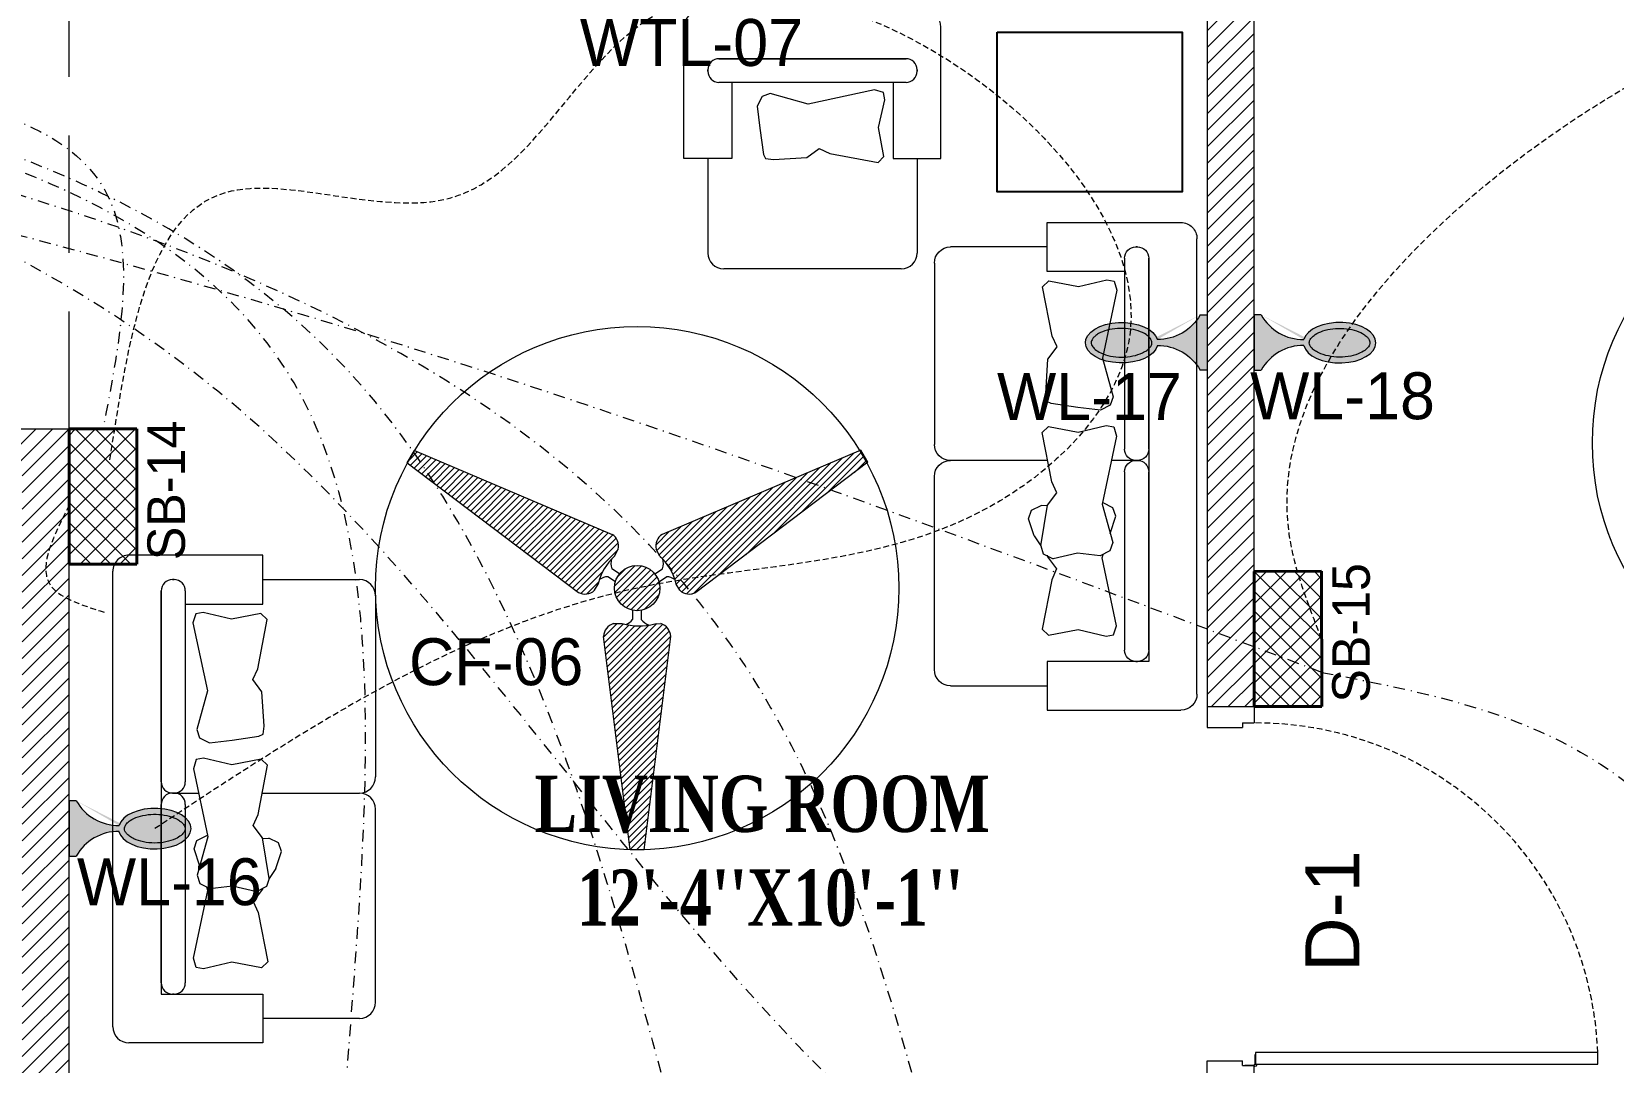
# Model space of a CAD drawing. Header units: inches. Extents: x 109699 to 44449955, y -10987 to 15824140.
# Drawn here: x 197768.4 to 197936.9, y -3879.3 to -3769.5 of the extents above; entities that cross this region are included whole.
import ezdxf

# ---------------------------------------------------------------- set-up
doc = ezdxf.new("R2010")
doc.units = ezdxf.units.IN
doc.header["$LTSCALE"] = 5
doc.header["$MEASUREMENT"] = 0
for name, pattern in [('DASHDOT', [1, 0.5, -0.25, 0, -0.25]), ('DASHED2', [0.375, 0.25, -0.125]), ('HIDDEN', [0.375, 0.25, -0.125])]:
    doc.linetypes.add(name, pattern=pattern)
doc.layers.get('0').update_dxf_attribs({"color": 123})
for name, color, linetype, lineweight in [('@NORMAL', 7, 'Continuous', 5), ('door', 8, 'Continuous', 9), ('E-CF-Ceiling-Fan', 30, 'Continuous', 13), ('E-Con-Point', 5, 'DASHED2', 13), ('E-SB-Switch-Board', 106, 'Continuous', 18), ('E-WL-Wall-Light', 232, 'Continuous', 15), ('E-WTL-Wall-Tube-Light', 6, 'Continuous', 15), ('fixture', 255, 'Continuous', 0), ('ha', 252, 'Continuous', 5), ('SB', 1, 'DASHDOT', 20), ('STAIR', 8, 'Continuous', 13), ('WALL-1', 8, 'Continuous', 9), ('wll 01', 7, 'Continuous', 9)]:
    doc.layers.add(name, color=color, linetype=linetype, lineweight=lineweight)
doc.layers.add('FURNITUR', color=7, linetype='Continuous', lineweight=5, true_color=0xe8e8e8)
doc.layers.add('illustr-FURNITURE', color=34, linetype='Continuous')
doc.layers.add('T', color=8, linetype='Continuous')
doc.styles.get("Standard").update_dxf_attribs({"font": 'times.ttf'})
doc.styles.add('style2', font='ARIALN.TTF', dxfattribs={"width": 0.75, "height": 3})
doc.styles.add('TEXT-3', font='arial.ttf')

# ---------------------------------------------------------------- blocks, each defined once
blk = doc.blocks.new('Door-40')
at = {"layer": 'door', "ltscale": 0.5}
for p, q in [((0, 40), (5, 40)), ((0, 40), (0, 37.75)), ((5, 40), (5, 38.24999999999636)), ((0, 37.75), (3.75, 37.75000000000364)), ((3.75, 38.24999999999636), (3.75, 37.75000000000364)), ((3.75, 38.24999999999636), (5, 38.24999999999636)), ((0, 0), (0, 2.25)), ((0, 2.25), (3.75, 2.249999999996362)), ((3.75, 1.750000000003638), (3.75, 2.249999999996362)), ((3.75, 1.750000000003638), (5, 1.750000000003638)), ((4.010000000002037, 1.760000000002037), (4.010000000002037, 1.75)), ((5.010000000002037, 1.760000000002037), (4.010000000002037, 1.760000000002037)), ((5, 1.750000000003638), (5.010400642058812, 1.750000000007276)), ((5, 0), (5, 1.750000000003638)), ((5.135000000002037, 2.913192669428099), (5.145000000004075, 2.913192669428099)), ((5.135000000002037, 1.885000000002037), (5.135000000002037, 2.913192669428099)), ((5.145000000004075, 1.895000000000437), (5.145000000004075, 1.884599357945262)), ((0, 0), (5, 0)), ((0, 0), (5, 0))]:
    blk.add_line(p, q, dxfattribs=at)
blk.add_lwpolyline([(41.625, 3.145000000000437), (5.145000000004075, 3.145000000000437), (5.145000000004075, 1.895000000000437), (41.625, 1.895000000000437)], close=True, dxfattribs=at)
blk.add_circle((5.135000000002037, 1.760000000002037), 0.1249999999999983, dxfattribs=at)
at = {"layer": 'door', "linetype": 'HIDDEN', "ltscale": 0.5}
blk.add_arc((5.156161382139544, 1.755015969829401), 36.49531813451388, 2.182731632980644, 90.24516611661387, dxfattribs=at)
blk = doc.blocks.new('A$C677D3EAC')
at = {"layer": 'FURNITUR'}
for p, q in [((12.00479866045498, 51.95316647657546), (26.27257498371182, 51.95316647657546)), ((12.00479866045498, 46.7545977087857), (12.00479866045498, 51.95316647657546)), ((1.714798660454107, 49.35388209268422), (12.00479866045498, 49.35388209268422)), ((27.98757498370105, 50.23816647657532), (27.98757498370833, 1.714991515273141)), ((-0.0002013395424000919, 47.63888209268407), (-0.0002013395424000919, 27.05888209268414)), ((22.84257498371153, 46.7545977087857), (12.00479866045498, 46.7545977087857)), ((20.27007498366584, 26.54438209267664), (20.27007498370949, 45.55409770878578)), ((21.47057498371578, 46.7545977087857), (21.64207498370524, 46.7545977087857)), ((22.84257498370425, 3.799775899162796), (22.84257498370425, 46.7545977087857)), ((22.84257498371153, 45.55409770878578), (22.8425749836606, 26.54438209267664)), ((11.49008981315274, 43.32827631189775), (12.16517933704745, 43.96611358265636)), ((12.16517933704745, 43.96611358265636), (15.31559601729532, 43.36579608827378)), ((15.31559601729532, 43.36579608827378), (18.31599273014581, 44.07867291178536)), ((18.31599273014581, 44.07867291178536), (19.10359739428532, 43.92859380628033)), ((19.10359739428532, 43.92859380628033), (19.40363667030761, 42.95307747577226)), ((12.5027240989948, 38.07549475087126), (11.49008981315274, 43.32827631189775)), ((19.40363667030761, 42.95307747577226), (17.86593348672614, 35.7117434773545)), ((13.02779365549941, 36.91237953848213), (12.5027240989948, 38.07549475087126)), ((11.61261941229895, 35.30786455647831), (12.66275786653569, 35.83314249810883)), ((12.00544753944268, 35.43314440848462), (12.05266419680993, 35.5991841482255)), ((12.05266419680993, 35.5991841482255), (13.02779365549941, 36.91237953848213)), ((15.24777488336258, 35.24313066369177), (12.66275786653569, 35.83314249810883)), ((17.65718828754325, 35.51486969230791), (15.24777488336258, 35.24313066369177)), ((18.70732674178726, 34.98959175067739), (17.65718828754325, 35.51486969230791)), ((17.86593348672614, 35.7117434773545), (17.97569034616026, 35.37952664570821)), ((10.63983892452234, 33.38899892960671), (11.33031025100354, 34.46060119444883)), ((11.33031025100354, 34.46060119444883), (11.61261941229895, 35.30786455647831)), ((11.33031025100354, 34.46060119444883), (12.05985271719692, 30.10290950415674)), ((17.87312200711312, 29.99035017502774), (19.00736667657475, 34.08911497292229)), ((19.00736667657475, 34.08911497292229), (18.70732674178726, 34.98959175067739)), ((10.63983892452234, 33.38899892960671), (10.03458546302863, 31.55699145095787)), ((18.72337355450145, 33.1164066199799), (19.32862701599515, 31.28439914133105)), ((10.03458546302863, 31.55699145095787), (10.3346253978234, 30.65651467320276)), ((10.3346253978234, 30.65651467320276), (11.38476385206013, 30.13123673157224)), ((19.02858708120039, 30.38392236357595), (17.97844862696365, 29.85864442194543)), ((19.32862701599515, 31.28439914133105), (19.02858708120039, 30.38392236357595)), ((12.04650223874341, 30.18265437400623), (11.38476385206013, 30.13123673157224)), ((12.05985271719692, 30.10290950415674), (13.0349821758864, 28.78971411390012)), ((13.0349821758864, 28.78971411390012), (12.50991261938179, 27.62659890151099)), ((19.4108251906946, 22.74901617660998), (17.87312200711312, 29.99035017502774)), ((17.97844862696365, 29.85864442194543), (17.89591218490386, 29.87674181101283)), ((12.50991261938179, 27.62659890151099), (11.49727833353245, 22.3738173404854)), ((12.06984914469649, 25.34388209268036), (1.714798660454107, 25.34388209268491)), ((21.47057498365757, 25.34388209267672), (18.85980329597078, 25.34388209267763)), ((21.47057498373033, 25.34388209267672), (21.64207498372707, 25.34388209267672)), ((21.64207498366159, 25.34388209267672), (21.47057498366485, 25.34388209267672)), ((-0.0002013395424000919, 4.314275899168024), (-0.0002013395424000919, 23.62888209268476)), ((20.27007498370949, 3.79977589916416), (20.27007498372404, 24.1433820926768)), ((22.84257498372608, 24.1433820926768), (22.84257498370425, 3.79977589916416)), ((11.49727833353245, 22.3738173404854), (12.17236785743444, 21.73598006972588)), ((12.17236785743444, 21.73598006972588), (15.32278453768231, 22.33629756410846)), ((15.32278453768231, 22.33629756410846), (18.3231812505328, 21.62342074059688)), ((19.11078591466503, 21.77349984610191), (19.4108251906946, 22.74901617660998)), ((18.3231812505328, 21.62342074059688), (19.11078591466503, 21.77349984610191)), ((11.98386482938076, 19.06232831278612), (11.87135034790845, 18.19937131140705)), ((12.43392473156564, 19.28744697104412), (11.98386482938076, 19.06232831278612)), ((15.28969182424771, 19.71016240346398), (12.43392473156564, 19.28744697104412)), ((17.69910522842838, 19.98190143208012), (15.28969182424771, 19.71016240346398)), ((18.74924368267239, 19.4566234904496), (17.69910522842838, 19.98190143208012)), ((17.91503894799826, 14.45738191479995), (19.04928361745988, 18.5561467126945)), ((19.04928361745988, 18.5561467126945), (18.74924368267239, 19.4566234904496)), ((11.87135034790845, 18.19937131140705), (12.10176965808205, 14.56994124392895)), ((12.10176965808205, 14.56994124392895), (13.07689911677153, 13.25674585367233)), ((19.45274213157973, 7.216047916382195), (17.91503894799826, 14.45738191479995)), ((12.55182956026692, 12.0936306412832), (11.53919527441758, 6.840849080256703)), ((13.07689911677153, 13.25674585367233), (12.55182956026692, 12.0936306412832)), ((11.53919527441758, 6.840849080256703), (12.21428479831957, 6.203011809498093)), ((12.21428479831957, 6.203011809498093), (15.36470147856744, 6.803329303880673)), ((15.36470147856744, 6.803329303880673), (18.36509819141793, 6.090452480368185)), ((19.15270285555744, 6.240531585874123), (19.45274213157973, 7.216047916382195)), ((20.27007498370949, 5.198560283064126), (12.00479866045498, 5.198560283062761)), ((12.00479866045498, 5.198560283062761), (12.00479866045498, -8.484727004542947e-06)), ((18.36509819141793, 6.090452480368185), (19.15270285555744, 6.240531585874123)), ((12.00479866045498, 2.599275899167878), (1.714798660446831, 2.599275899171516)), ((21.64207498370524, 2.59927589916424), (21.47057498370123, 2.59927589916424)), ((21.47057498370123, 2.59927589916424), (21.64207498369797, 2.59927589916424)), ((12.00479866045498, -8.484727004542947e-06), (26.27257498371182, -8.484727004542947e-06))]:
    blk.add_line(p, q, dxfattribs=at)
for centre, radius, start, end in [((26.27257498370454, 50.23816647657532), 1.715, 0, 90), ((1.714798660454107, 47.63888209268407), 1.715, 90, 180), ((21.47057498371578, 45.55409770878532), 1.200500000000829, 90, 179.9999999999739), ((21.64207498371252, 45.55409770878578), 1.20049999999992, 0, 90), ((1.714798660454107, 27.05888209268414), 1.715, 180, 270), ((1.714798660454107, 23.62888209268476), 1.715, 90, 180), ((21.47057498366485, 26.5443820926771), 1.200500000000375, 180.0000000000261, 270), ((21.47057498373033, 24.14338209267726), 1.20049999999901, 90, 180.0000000000261), ((21.64207498366159, 26.54438209267664), 1.20049999999901, 270, 0), ((21.64207498372707, 24.14338209267726), 1.200499999999465, 359.999999999974, 90), ((1.714798660446831, 4.314275899171662), 1.715, 180, 270), ((21.47057498370123, 3.799775899163706), 1.200499999999465, 179.9999999999739, 270), ((21.64207498370524, 3.79977589916416), 1.20049999999992, 270, 0), ((26.27257498371182, 1.714991515273141), 1.715, 270, 0)]:
    blk.add_arc(centre, radius, start, end, dxfattribs=at)
blk = doc.blocks.new('A$C35210EED')
at = {"layer": 'fixture'}
for p, q in [((4.314276831042662, 27.98778557556034), (23.62888302456122, 27.98778557556034)), ((2.599276831046154, 15.98278557556296), (2.599276831046154, 26.27278557557111)), ((25.34388302455773, 15.91773509132145), (25.34388302455773, 26.27278557556383)), ((-7.55285145714879e-06, 15.98278557556296), (-7.55285145714879e-06, 1.715009252306118)), ((5.19856121493649, 15.98278557556296), (-7.55285145714879e-06, 15.98278557556296)), ((5.19856121493649, 7.717509252308446), (5.19856121493649, 15.98278557556296)), ((6.840850012129522, 16.44838896160036), (6.20301274137455, 15.77329943769837)), ((6.20301274137455, 15.77329943769837), (6.80333023575804, 12.6228827574505)), ((12.09363157315966, 15.43575467575101), (6.840850012129522, 16.44838896160036)), ((14.56994217580359, 15.88581457793589), (13.25674678554788, 14.91068511924641)), ((18.19937224328169, 16.11623388810949), (14.56994217580359, 15.88581457793589)), ((19.06232924466167, 16.00371940663717), (18.19937224328169, 16.11623388810949)), ((19.28744790291967, 15.5536595044523), (19.06232924466167, 16.00371940663717)), ((19.71016333533771, 12.69789241177023), (19.28744790291967, 15.5536595044523)), ((22.74459864067467, 7.717509252308446), (22.74459864067467, 15.98278557556296)), ((22.74459864067467, 15.98278557556296), (27.94316740846261, 15.98278557556296)), ((27.94316740846261, 15.98278557556296), (27.94316740846261, 1.715009252306118)), ((13.25674678554788, 14.91068511924641), (12.09363157315966, 15.43575467575101)), ((6.80333023575804, 12.6228827574505), (6.090453412245552, 9.62248604460001)), ((19.98190236395749, 10.28847900758956), (19.71016333533771, 12.69789241177023)), ((6.090453412245552, 9.62248604460001), (6.240532517746033, 8.834881380460502)), ((6.240532517746033, 8.834881380460502), (7.216048848255014, 8.534842104438212)), ((7.216048848255014, 8.534842104438212), (14.45738284667459, 10.07254528801968)), ((14.45738284667459, 10.07254528801968), (18.55614764457277, 8.93830061855806)), ((18.55614764457277, 8.93830061855806), (19.45662442232424, 9.238340553345552)), ((19.45662442232424, 9.238340553345552), (19.98190236395749, 10.28847900758956)), ((3.799776831037889, 7.717509252308446), (24.14338302455144, 7.717509252293894)), ((2.599276831038878, 6.345509252312695), (2.599276831038878, 6.517009252316711)), ((2.599276831038878, 6.517009252316711), (2.599276831038878, 6.345509252319971)), ((25.34388302455045, 6.517009252287608), (25.34388302455045, 6.345509252290867)), ((25.34388302455045, 6.345509252356351), (25.34388302455045, 6.517009252353091)), ((25.34388302457228, 6.345509252312695), (25.34388302457228, 6.517009252316711)), ((25.34388302457228, 6.517009252316711), (25.34388302457228, 6.345509252319971)), ((3.799776831037889, 5.145009252313685), (24.14338302457327, 5.145009252291857)), ((24.14338302455144, 5.145009252291857), (3.799776831037889, 5.145009252313685)), ((26.22816740846611, 9.252305972040631e-06), (1.71499244714505, 9.252309610019438e-06))]:
    blk.add_line(p, q, dxfattribs=at)
for centre, radius, start, end in [((4.314276831049938, 26.27278557557111), 1.715, 90, 180), ((23.62888302456122, 26.27278557556383), 1.715, 0, 90), ((3.799776831037889, 6.517009252316711), 1.200499999999465, 90, 180), ((24.14338302455144, 6.517009252287608), 1.20049999999901, 0, 90), ((24.14338302457327, 6.517009252316711), 1.200499999999465, 0, 90), ((3.799776831037889, 6.345509252312695), 1.20049999999992, 180, 270), ((24.14338302455144, 6.345509252290867), 1.200499999999465, 270, 0), ((24.14338302457327, 6.345509252312695), 1.20049999999992, 270, 0), ((1.71499244714505, 1.715009252306118), 1.715, 180, 270), ((26.22816740846611, 1.715009252306118), 1.715, 270, 0)]:
    blk.add_arc(centre, radius, start, end, dxfattribs=at)
blk = doc.blocks.new('A$C4DCB0E22')
h = blk.add_hatch()
h.set_pattern_fill('ANSI37', color=256, scale=15, angle=90.05046403147966, style=0)
h.set_pattern_definition([(135.0504640314797, (0, 0), (-1.324656962164393, -1.326992438783809), []), (225.0504640314796, (0, 0), (1.326992438783809, -1.324656962164393), [])])
h.paths.add_polyline_path([(0.0158499618895469, -4.176303718850249e-06), (-3.779117417224143e-06, 17.9999888419976), (8.999992730033242, 18.00791571250107), (9.015846471040199, 0.007922694199763214)])
at = {"lineweight": 40}
for p, q in [((-3.779117417224143e-06, 17.9999888419976), (8.999992730033242, 18.00791571250107)), ((0.0158499618895469, -4.176303718850249e-06), (-3.779117417224143e-06, 17.9999888419976)), ((9.015846471040199, 0.007922694199763214), (8.999992730033242, 18.00791571250107)), ((0.0158499618895469, -4.176303718850249e-06), (9.015846471040199, 0.007922694199763214))]:
    blk.add_line(p, q, dxfattribs=at)
blk = doc.blocks.new('1')
at = {"layer": 'E-CF-Ceiling-Fan', "linetype": 'ByBlock', "ltscale": 0.5}
h = blk.add_hatch(dxfattribs=at)
h.set_pattern_fill('ANSI31', color=256, scale=10)
h.set_pattern_definition([(45, (0, 0), (-0.8838834764831843, 0.8838834764831844), [])])
edge = h.paths.add_edge_path()
edge.add_line((209066.544903523, -13067.11685315647), (209064.6438415694, -13070.41407147769))
edge.add_line((209064.6438415694, -13070.41407147769), (209110.249472843, -13104.88204089217))
edge.add_ellipse((209112.0161950886, -13101.65334947437), major_axis=(2.602475337466696, 2.602475337466696), ratio=0.9999999999999906, start_angle=196.3127629962977, end_angle=268.2872464290007)
edge.add_line((209114.5397230216, -13104.33244681023), (209115.4849750511, -13102.69748638713))
edge.add_ellipse((209130.2442591997, -13106.24386666673), major_axis=(10.7334356491749, 10.7334356491749), ratio=0.9999999999981393, start_angle=88.44228272541869, end_angle=121.48902709430789, ccw=False)
edge.add_line((209119.806567247, -13095.22262044099), (209120.8528262952, -13093.41295266685))
edge.add_ellipse((209117.2719126632, -13092.56276837834), major_axis=(2.602475337466932, 2.602475337466932), ratio=0.9999999999995292, start_angle=301.6440633906456, end_angle=373.6185468234727)
edge.add_line((209119.1884486464, -13089.4206917419), (209066.544903523, -13067.11685315647))
edge = h.paths.add_edge_path()
edge.add_ellipse((209131.089283705, -13116.74145270932), major_axis=(2.633110768784475, 2.633110768784475), ratio=0.9999999999997597, start_angle=316.8297377331859, end_angle=387.8389618723904)
edge.add_line((209132.1880164829, -13113.18345735742), (209130.5488454061, -13113.22495130345))
edge.add_ellipse((209126.3035237661, -13098.2962790596), major_axis=(-10.97469841933177, 10.97469841933177), ratio=0.9999999999999191, start_angle=145.1951729281282, end_angle=150.8743574177565, ccw=False)
edge.add_ellipse((209126.3035237661, -13098.2962790596), major_axis=(-10.97469841933177, 10.97469841933177), ratio=0.9999999999999191, start_angle=122.4336804261327, end_angle=145.1951729281282, ccw=False)
edge.add_ellipse((209126.3035237661, -13098.2962790596), major_axis=(-10.97469841933177, 10.97469841933177), ratio=0.9999999999999191, start_angle=118.5749297277244, end_angle=122.4336804261327, ccw=False)
edge.add_line((209121.9149097344, -13113.18345735741), (209119.5749032555, -13113.18345735741))
edge.add_ellipse((209120.6314155011, -13116.70924926331), major_axis=(2.602635845509655, 2.602635845509654), ratio=0.9999999999987026, start_angle=61.6809744807266, end_angle=133.6503259141647)
edge.add_line((209116.9517537436, -13116.62255417043), (209123.9933819142, -13173.42733947012))
edge.add_line((209123.9933819142, -13173.42733947012), (209127.784032512, -13173.43690240765))
edge.add_line((209127.784032512, -13173.43690240765), (209134.8111659948, -13116.62255417052))
h.paths.add_polyline_path([(209119.8508739552, -13103.74154532349, 1), (209131.9120457831, -13103.74154532349, 1)])
edge = h.paths.add_edge_path()
edge.add_line((209187.3717421067, -13070.20410122277), (209185.4890127634, -13066.97304093389))
edge.add_line((209185.4890127634, -13066.97304093389), (209132.574471092, -13089.4206917419))
edge.add_ellipse((209134.4910070752, -13092.56276837834), major_axis=(-2.602475337469112, 2.602475337469112), ratio=0.9999999999994945, start_angle=-13.61854682341294, end_angle=58.35593660933898)
edge.add_line((209130.9100934432, -13093.41295266685), (209131.9563524914, -13095.22262044099))
edge.add_ellipse((209121.5186605386, -13106.24386666673), major_axis=(10.73343564915542, 10.73343564915542), ratio=0.999999999999095, start_angle=328.5109729056215, end_angle=361.55771727458557, ccw=False)
edge.add_line((209136.2779446873, -13102.69748638713), (209137.2231967167, -13104.33244681019))
edge.add_ellipse((209139.7467246498, -13101.65334947437), major_axis=(-2.602475337469201, 2.602475337469201), ratio=0.9999999999990601, start_angle=91.71275357099776, end_angle=163.2982999863874)
edge.add_line((209141.4914892536, -13104.89395933078), (209187.3717421067, -13070.20410122277))
at = {"layer": 'E-CF-Ceiling-Fan', "ltscale": 10}
for p, q in [((209185.4947354289, -13066.97061323832), (209132.574471092, -13089.42069174189)), ((209187.3717421067, -13070.20410122277), (209185.4890127634, -13066.97304093388)), ((209064.6438415694, -13070.41407147769), (209066.544903523, -13067.11685315647)), ((209064.6438415694, -13070.41407147769), (209110.249472843, -13104.88204089212)), ((209066.544903523, -13067.11685315647), (209119.1884486464, -13089.42069174189)), ((209187.3717421067, -13070.20410122277), (209141.4914892536, -13104.8939593308)), ((209119.8065672471, -13095.2226204409), (209120.8528262952, -13093.41295266684)), ((209131.9563524913, -13095.2226204409), (209130.9100934432, -13093.41295266684)), ((209121.1873655701, -13099.95559165538), (209119.1343670181, -13098.56426171081)), ((209130.5755541683, -13099.95559165538), (209132.6285527202, -13098.56426171081)), ((209114.5397230216, -13104.33244681025), (209115.484975051, -13102.69748638717)), ((209120.0894197592, -13102.06218894969), (209118.0923406337, -13100.70875594979)), ((209131.6734999792, -13102.06218894969), (209133.6705791047, -13100.70875594979)), ((209137.2231967167, -13104.33244681025), (209136.2779446873, -13102.69748638717)), ((209119.5749032554, -13113.18345735741), (209121.9149097344, -13113.18345735741)), ((209124.6292368371, -13109.64068966342), (209124.6292368371, -13112.08558296959)), ((209126.9897148455, -13109.6694233058), (209126.9897148455, -13112.08558296959)), ((209130.5488454059, -13113.22495130345), (209132.1880164829, -13113.18345735741)), ((209123.9933819142, -13173.42733947012), (209116.9517537436, -13116.62255417042)), ((209127.784032512, -13173.43690240765), (209134.8111659948, -13116.62255417039)), ((209127.784032512, -13173.43690240765), (209123.9933819142, -13173.42733947012))]:
    blk.add_line(p, q, dxfattribs=at)
for radius in [69.69809221428028, 6.030585913961706]:
    blk.add_circle((209125.8814598692, -13103.74154532349), radius, dxfattribs=at)
for centre, major_axis, ratio, start_param, end_param in [((209117.2719126632, -13092.56276837834), (2.602475337466931, 2.602475337466931), 0.9999999999995293, 5.264682075261256, 6.520873788586199), ((209134.4910070752, -13092.56276837834), (-2.602475337469112, 2.602475337469112), 0.9999999999994945, -0.2376884814055706, 1.018503231918061), ((209130.2442591997, -13106.24386666673), (10.7334356491749, 10.7334356491749), 0.9999999999981393, 1.543609031538261, 2.120383527840273), ((209122.7572162564, -13097.18760929776), (-2.740456939066795, 2.740456939066795), 0.9999999999999716, 0.4622372466417044, 1.148537865656782), ((209121.5186605386, -13106.24386666673), (10.73343564915542, 10.73343564915542), 0.999999999999095, 5.733598106132978, 6.310372602436297), ((209129.0057034835, -13097.18760929378), (-2.740456939069299, 2.740456939069299), 0.9999999999990347, 3.56385111362636, 4.25015173105463), ((209112.0161950886, -13101.65334947437), (2.602475337466696, 2.602475337466696), 0.9999999999999905, 3.426304077972683, 4.682495791295461), ((209118.1560665238, -13104.58382336606), (2.740456939070688, 2.740456939070688), 0.9999999999982624, 0.801841786050358, 1.428905426830904), ((209133.6068532084, -13104.58382336598), (-2.740456939075534, 2.740456939075535), 0.999999999998016, -1.428905429243861, -0.8018417876198008), ((209139.7467246498, -13101.65334947437), (-2.602475337469201, 2.602475337469201), 0.9999999999990602, 1.600689515884098, 2.85688122920773), ((209120.6314155011, -13116.70924926331), (2.602635845509655, 2.602635845509654), 0.9999999999987026, 1.076536090527279, 2.332638233565674), ((209126.3035237661, -13098.2962790596), (-10.97469841933177, 10.97469841933177), 0.999999999999919, 2.069522934069694, 2.63325429377058), ((209121.4571744064, -13109.85887499457), (-2.740456939059593, 2.740456939059593), 0.9999999999952948, 2.745104486731238, 3.314940694839574), ((209130.1617772753, -13109.85887499338), (2.740456939059473, 2.740456939059473), 0.9999999999984862, 2.968244612714574, 3.636223092052213), ((209131.089283705, -13116.74145270932), (2.633110768784475, 2.633110768784475), 0.9999999999997595, 5.52972209167421, 6.769066852189965)]:
    blk.add_ellipse(centre, major_axis=major_axis, ratio=ratio, start_param=start_param, end_param=end_param, dxfattribs=at)
blk = doc.blocks.new('E-W-LIGHT')
at = {"linetype": 'ByBlock', "ltscale": 0.5}
h = blk.add_hatch(color=256, dxfattribs=at)
h.dxf.hatch_style = 1
h.set_gradient(color1=(255, 255, 255), color2=(255, 255, 0), name='CYLINDER')
edge = h.paths.add_edge_path()
edge.add_spline(control_points=[(-96.71110423948552, 1.235367220396483), (-96.8976251288622, 1.235367220396483), (-97.08530367817384, 1.204590695443009), (-97.49532330615068, 1.060408411101338), (-97.71769888777162, 0.9452617532663472), (-98.18859363857634, 0.6007580769133996), (-98.4360601757027, 0.3712016227401077), (-98.9274233233457, -0.2076466389563343), (-99.17095937526851, -0.5565722783421756), (-99.79256403547286, -1.649000525487912), (-100.1403411294208, -2.496475964584042), (-100.6655547252501, -4.389078901701514), (-100.8435119435345, -5.433326140728264), (-100.996858843053, -7.577941591604359), (-100.9723680002039, -8.677864733885961), (-100.7253955626443, -10.7881619923927), (-100.5027117058065, -11.79805679996582), (-99.90205506231798, -13.59089832466863), (-99.52349327352754, -14.37265162368595), (-98.79708591162027, -15.46144462183512), (-98.46289770719719, -15.83531695936959), (-97.82402795464219, -16.37320808014224), (-97.52292902289115, -16.53708124557815), (-97.0332651008719, -16.69867335386745), (-96.83300356165012, -16.72444707740215), (-96.42760539585558, -16.70413243760904), (-96.21918910161975, -16.65733367471884), (-95.75858057275782, -16.45705756399432), (-95.50712660475898, -16.30138572900886), (-94.98330090317799, -15.85001415615693), (-94.71221849052682, -15.55449414506236), (-94.18744122004225, -14.82684639582039), (-93.93399672563008, -14.39521060388152), (-93.32240182252819, -13.09860869282319), (-93.0057716383552, -12.13470487732181), (-92.57508722519842, -10.03980369670334), (-92.46055768618565, -8.90959698224412), (-92.45565766659526, -6.646794607945969), (-92.56528275998282, -5.514732191470296), (-92.98715107886524, -3.412587944823316), (-93.29985699109132, -2.443281268231641), (-93.99092435031811, -0.9549615958549695), (-94.34810290115182, -0.3877643056552464), (-95.07582621573985, 0.4836147841888085), (-95.44374809115733, 0.7854262440646148), (-96.01798165069457, 1.105607693885873), (-96.24029005175481, 1.180327462172805), (-96.53763867025813, 1.228459302029147), (-96.62438560181026, 1.235367220396483), (-96.71110423948552, 1.235367220396483)], knot_values=[0, 0, 0, 0, 0.194197829587449, 0.194197829587449, 0.388395659174898, 0.388395659174898, 0.582593488762347, 0.582593488762347, 0.776791318349796, 0.776791318349796, 1.110216687407361, 1.110216687407361, 1.443642056464925, 1.443642056464925, 1.77706742552249, 1.77706742552249, 2.110492794580054, 2.110492794580054, 2.443918163637619, 2.443918163637619, 2.701496175378678, 2.701496175378678, 2.959074187119738, 2.959074187119738, 3.169612053741, 3.169612053741, 3.380149920362263, 3.380149920362263, 3.590687786983526, 3.590687786983526, 3.801225653604789, 3.801225653604789, 4.011763520226051, 4.011763520226051, 4.360140390670959, 4.360140390670959, 4.708517261115867, 4.708517261115867, 5.056894131560775, 5.056894131560775, 5.405271002005684, 5.405271002005684, 5.69307956715584, 5.69307956715584, 5.980888132305996, 5.980888132305996, 6.192897451070847, 6.192897451070847, 6.283185307179586, 6.283185307179586, 6.283185307179586, 6.283185307179586], degree=3, periodic=0)
at = {"layer": 'E-WL-Wall-Light', "linetype": 'ByBlock', "ltscale": 0.5}
h = blk.add_hatch(color=256, dxfattribs=at)
h.dxf.hatch_style = 1
edge = h.paths.add_edge_path()
edge.add_ellipse((-96.71110423948552, -7.740473765769313), major_axis=(0, 10.71660606041263), ratio=0.559300439547623, start_angle=187.7376784571124, end_angle=531.0374031504149)
edge.add_arc((-112.001170541625, -18.46997501720373), 14.35701343791298, -60.53601194170483, 0.5736542653427819, ccw=False)
edge.add_line((-104.9392941575301, -30.97012448799713), (-104.939294157532, -33.06572841662167))
edge.add_line((-104.939294157532, -33.06572841662167), (-88.60969415754215, -33.06572841666017))
edge.add_line((-88.60969415754215, -33.06572841666017), (-88.60969415754002, -30.97012448799946))
edge.add_arc((-81.54781777344922, -18.46997501720374), 14.35701343791298, 179.559619270027, 240.5360119417236, ccw=False)
edge = h.paths.add_edge_path(flags=16)
edge.add_spline(control_points=[(-96.71110423948552, 1.235367220396483), (-96.8976251288622, 1.235367220396483), (-97.08530367817384, 1.204590695443009), (-97.49532330615068, 1.060408411101338), (-97.71769888777162, 0.9452617532663472), (-98.18859363857634, 0.6007580769133996), (-98.4360601757027, 0.3712016227401077), (-98.9274233233457, -0.2076466389563343), (-99.17095937526851, -0.5565722783421756), (-99.79256403547286, -1.649000525487912), (-100.1403411294208, -2.496475964584042), (-100.6655547252501, -4.389078901701514), (-100.8435119435345, -5.433326140728264), (-100.996858843053, -7.577941591604359), (-100.9723680002039, -8.677864733885961), (-100.7253955626443, -10.7881619923927), (-100.5027117058065, -11.79805679996582), (-99.90205506231798, -13.59089832466863), (-99.52349327352754, -14.37265162368595), (-98.79708591162027, -15.46144462183512), (-98.46289770719719, -15.83531695936959), (-97.82402795464219, -16.37320808014224), (-97.52292902289115, -16.53708124557815), (-97.0332651008719, -16.69867335386745), (-96.83300356165012, -16.72444707740215), (-96.42760539585558, -16.70413243760904), (-96.21918910161975, -16.65733367471884), (-95.75858057275782, -16.45705756399432), (-95.50712660475898, -16.30138572900886), (-94.98330090317799, -15.85001415615693), (-94.71221849052682, -15.55449414506236), (-94.18744122004225, -14.82684639582039), (-93.93399672563008, -14.39521060388152), (-93.32240182252819, -13.09860869282319), (-93.0057716383552, -12.13470487732181), (-92.57508722519842, -10.03980369670334), (-92.46055768618565, -8.90959698224412), (-92.45565766659526, -6.646794607945969), (-92.56528275998282, -5.514732191470296), (-92.98715107886524, -3.412587944823316), (-93.29985699109132, -2.443281268231641), (-93.99092435031811, -0.9549615958549695), (-94.34810290115182, -0.3877643056552464), (-95.07582621573985, 0.4836147841888085), (-95.44374809115733, 0.7854262440646148), (-96.01798165069457, 1.105607693885873), (-96.24029005175481, 1.180327462172805), (-96.53763867025813, 1.228459302029147), (-96.62438560181026, 1.235367220396483), (-96.71110423948552, 1.235367220396483)], knot_values=[0, 0, 0, 0, 0.194197829587449, 0.194197829587449, 0.388395659174898, 0.388395659174898, 0.582593488762347, 0.582593488762347, 0.776791318349796, 0.776791318349796, 1.110216687407361, 1.110216687407361, 1.443642056464925, 1.443642056464925, 1.77706742552249, 1.77706742552249, 2.110492794580054, 2.110492794580054, 2.443918163637619, 2.443918163637619, 2.701496175378678, 2.701496175378678, 2.959074187119738, 2.959074187119738, 3.169612053741, 3.169612053741, 3.380149920362263, 3.380149920362263, 3.590687786983526, 3.590687786983526, 3.801225653604789, 3.801225653604789, 4.011763520226051, 4.011763520226051, 4.360140390670959, 4.360140390670959, 4.708517261115867, 4.708517261115867, 5.056894131560775, 5.056894131560775, 5.405271002005684, 5.405271002005684, 5.69307956715584, 5.69307956715584, 5.980888132305996, 5.980888132305996, 6.192897451070847, 6.192897451070847, 6.283185307179586, 6.283185307179586, 6.283185307179586, 6.283185307179586], degree=3, periodic=0)
for p, q in [((-104.9392941575301, -30.97012448799713), (-104.939294157532, -33.06572841662167)), ((-88.60969415754215, -33.06572841666017), (-88.60969415754002, -30.97012448803655)), ((-104.939294157532, -33.06572841662167), (-88.60969415754215, -33.06572841666017))]:
    blk.add_line(p, q)
at = {"linetype": 'ByBlock', "ltscale": 0.5}
for centre, start, end in [((-112.001170541625, -18.46997501720374), 299.4639880582952, 0.5736542653427851), ((-81.54781777344922, -18.46997501720374), 179.4263457346572, 240.5360119417045)]:
    blk.add_arc(centre, 14.35701343791298, start, end, dxfattribs=at)
blk.add_ellipse((-96.71110423948552, -7.740473765769313), major_axis=(0, 10.71660606041263), ratio=0.559300439547623, start_param=3.276640619127039, end_param=9.268351136215248, dxfattribs=at)
blk.add_open_spline([(-96.71110423948552, 1.235367220396483), (-96.8976251288622, 1.235367220396483), (-97.08530367817384, 1.204590695443009), (-97.49532330615068, 1.060408411101338), (-97.71769888777162, 0.9452617532663472), (-98.18859363857634, 0.6007580769133996), (-98.4360601757027, 0.3712016227401077), (-98.9274233233457, -0.2076466389563343), (-99.17095937526851, -0.5565722783421756), (-99.79256403547286, -1.649000525487912), (-100.1403411294208, -2.496475964584042), (-100.6655547252501, -4.389078901701514), (-100.8435119435345, -5.433326140728264), (-100.996858843053, -7.577941591604359), (-100.9723680002039, -8.677864733885961), (-100.7253955626443, -10.7881619923927), (-100.5027117058065, -11.79805679996582), (-99.90205506231798, -13.59089832466863), (-99.52349327352754, -14.37265162368595), (-98.79708591162027, -15.46144462183512), (-98.46289770719719, -15.83531695936959), (-97.82402795464219, -16.37320808014224), (-97.52292902289115, -16.53708124557815), (-97.0332651008719, -16.69867335386745), (-96.83300356165012, -16.72444707740215), (-96.42760539585558, -16.70413243760904), (-96.21918910161975, -16.65733367471884), (-95.75858057275782, -16.45705756399432), (-95.50712660475898, -16.30138572900886), (-94.98330090317799, -15.85001415615693), (-94.71221849052682, -15.55449414506236), (-94.18744122004225, -14.82684639582039), (-93.93399672563008, -14.39521060388152), (-93.32240182252819, -13.09860869282319), (-93.0057716383552, -12.13470487732181), (-92.57508722519842, -10.03980369670334), (-92.46055768618565, -8.90959698224412), (-92.45565766659526, -6.646794607945969), (-92.56528275998282, -5.514732191470296), (-92.98715107886524, -3.412587944823316), (-93.29985699109132, -2.443281268231641), (-93.99092435031811, -0.9549615958549695), (-94.34810290115182, -0.3877643056552464), (-95.07582621573985, 0.4836147841888085), (-95.44374809115733, 0.7854262440646148), (-96.01798165069457, 1.105607693885873), (-96.24029005175481, 1.180327462172805), (-96.53763867025813, 1.228459302029147), (-96.62438560181026, 1.235367220396483), (-96.71110423948552, 1.235367220396483)], degree=3, knots=[0, 0, 0, 0, 0.194197829587449, 0.194197829587449, 0.388395659174898, 0.388395659174898, 0.582593488762347, 0.582593488762347, 0.776791318349796, 0.776791318349796, 1.110216687407361, 1.110216687407361, 1.443642056464925, 1.443642056464925, 1.77706742552249, 1.77706742552249, 2.110492794580054, 2.110492794580054, 2.443918163637619, 2.443918163637619, 2.701496175378678, 2.701496175378678, 2.959074187119738, 2.959074187119738, 3.169612053741, 3.169612053741, 3.380149920362263, 3.380149920362263, 3.590687786983526, 3.590687786983526, 3.801225653604789, 3.801225653604789, 4.011763520226051, 4.011763520226051, 4.360140390670959, 4.360140390670959, 4.708517261115867, 4.708517261115867, 5.056894131560775, 5.056894131560775, 5.405271002005684, 5.405271002005684, 5.69307956715584, 5.69307956715584, 5.980888132305996, 5.980888132305996, 6.192897451070847, 6.192897451070847, 6.283185307179586, 6.283185307179586, 6.283185307179586, 6.283185307179586], dxfattribs=at)

msp = doc.modelspace()

# ---------------------------------------------------------------- hatches: boundary and pattern name
at = {"layer": 'ha'}
h = msp.add_hatch(dxfattribs=at)
h.set_pattern_fill('ANSI31', scale=10, angle=-7.63333123551244e-14, style=0)
h.set_pattern_definition([(44.99999999999989, (144081.319087721, 2531118.532228567), (-0.8838834764831833, 0.8838834764831855), [])])
h.paths.add_polyline_path([(198070.1268214599, -3758.839933129753), (198017.9539269053, -3758.839933129753), (198017.9539269053, -3744.923710079658), (198012.9539269053, -3744.923710079658), (198012.9539269053, -3758.839933129753), (197880.9547300677, -3758.839933129753), (197880.9547300677, -3675.007487029097), (197875.9547300677, -3675.007487029097), (197875.9547300677, -3758.839933129753), (197644.7829029232, -3758.839933130219), (197644.7829029232, -3755.847732289023), (197639.7826393247, -3755.847732289023), (197639.7822857437, -3771.840327756274), (197644.7822550147, -3771.840327756274), (197644.7822550147, -3763.83970088398), (197893.6159703916, -3763.83970088398), (197893.6159703916, -3841.423186646569), (197898.6153224825, -3841.423228396829), (197898.6159703916, -3763.839933130219), (198030.12682146, -3763.839933129753), (198030.12682146, -3773.522297506481), (198030.12682146, -3775.131821604706), (198035.12682146, -3775.131821604706), (198035.1269705493, -3768.839702074443), (198070.1268214599, -3768.840164185063)])
h = msp.add_hatch(dxfattribs=at)
h.set_pattern_fill('ANSI31', scale=10, angle=-7.63333123551244e-14, style=0)
h.set_pattern_definition([(44.99999999999984, (180288.0057856818, 2542407.827886132), (-0.8838834764831834, 0.8838834764831853), [])])
h.paths.add_polyline_path([(197602.8991645195, -3816.42304529136), (197597.8991645195, -3816.42304529136), (197597.8991645195, -3819.423710076864), (197602.8991645195, -3819.423710076398)])
h.paths.add_polyline_path([(197767.355062056, -3811.840779205113), (197597.8991645195, -3811.840779204647), (197597.8991645195, -3816.42304529136), (197767.355062056, -3816.423045291825)])
h.paths.add_polyline_path([(197772.3550503701, -3811.840779205113), (197767.355062056, -3811.840779205579), (197767.355062056, -3816.423045291825), (197767.355062056, -3882.423710080124), (197772.3552303748, -3882.423710080124)])

# ---------------------------------------------------------------- linework, layer by layer
at = {"layer": '@NORMAL'}
for p, q in [((197893.6159703916, -3841.423710079192, 0.2617963558180989), (197898.6159703916, -3841.423710079192, 0.2617963558180989)), ((197893.6159703916, -3841.423710079192, 0.4617963558181479), (197898.6159703916, -3841.423710079192, 0.4617963558181479))]:
    msp.add_line(p, q, dxfattribs=at)
at = {"layer": 'E-Con-Point', "ltscale": 0.5}
for points in [[(197776.6993790785, -3815.121856242558, 0.2853377421193635), (197789.0409133667, -3786.635406486501), (197813.0078873251, -3787.215063847852), (197835.4934604643, -3767.331934622675, 1.357551479428487), (197885.3669820534, -3801.863553410633, 1.257551479397208), (197871.547203532, -3819.508943269557), (197832.8772322575, -3828.802768362715, 0.8803466279899226), (197781.4748824435, -3854.431973854543, 0.5385016732790642)], [(197905.8239719124, -3834.214762171771, 0.5581817325667089), (197902.3665149592, -3823.053497835641, 0.9946472506889508), (197907.7353699503, -3802.654383687543, 1.257551479397208), (197971.8156734724, -3769.03714761783, 1.443341795824587), (197962.5421639472, -3813.334413411798, 0.9661369443860224), (197965.7596549004, -3873.303986566186, 0.3764601345587908)], [(197772.3623996566, -3819.97955382654, 0.2853377421193635), (197770.2058601368, -3828.255667458619), (197776.1394635409, -3831.389074133021, 0.4364655181222418)]]:
    msp.add_spline(points, degree=3, dxfattribs=at)
at = {"layer": 'illustr-FURNITURE', "elevation": -0.02144757909902495}
msp.add_lwpolyline([(197871.2233346941, -3769.572737971581), (197890.9684082752, -3769.572737971581), (197890.9684082752, -3786.569756320938), (197871.2233346941, -3786.569756320938)], close=True, dxfattribs=at)
at = {"layer": 'SB', "ltscale": 0.5}
for points in [[(197989.6610044281, -3983.209568172122, 0.1632158499592506), (197976.1758059472, -3927.034237340882), (197977.5715159678, -3903.701200256921, 0.1632158499592506), (197930.5596672372, -3907.84110864258), (197789.8831267526, -3809.238325008799, -0.04026317985090747), (197657.3859443963, -3766.596907718881, 1.357551479428487)], [(197881.2644607783, -4186.028690765797), (197891.8199864449, -4080.199614006546), (197881.8357134167, -4035.807421842273), (197841.7655084135, -3904.515938993271), (197801.9862207855, -3805.549522001664), (197663.9766229787, -3767.080870901016, 1.357551479428487)], [(197980.0878817234, -4185.083061786114), (197978.4243535664, -4143.988326652499), (197966.3155351148, -4108.438481427784), (197980.8807668286, -4040.216146375065, 0.291434139944613), (197915.2544462807, -3991.310191272347), (197845.8532069354, -3839.400657011567, -0.06870740550734084), (197663.9766229787, -3767.080870901016, 1.357551479428487)], [(197656.0726986742, -3767.146257082517, 1.357551479428487), (197697.689132652, -3778.041054269677), (197745.7386850306, -3775.336370540659), (197775.9335323124, -3786.019584580252, 0.2853377421193635), (197775.9562709463, -3811.836535367574, 0.2853377421193635)], [(197905.8271170369, -3837.785668118087, 0.5581817325667089), (197801.4653390001, -3800.952412839739), (197663.9766229787, -3767.437604111836, 1.282405094839117)], [(197881.1340260809, -4020.812039774747, 0.1632158499592506), (197805.3479061482, -3948.529165001721), (197797.1541386672, -3808.44742920795), (197664.6411289501, -3770.300202675098, 1.357551479428487)], [(197905.8271170368, -3837.785668118076, 0.5581817325654399), (197941.5773590852, -3852.262322447288), (197965.7596549004, -3873.303986566186, 0.3764601345587908), (197992.2439266289, -3859.86593294538, 0.3759845296480276), (198023.0266102409, -3875.227972268577, 1.110405491695495)]]:
    msp.add_spline(points, degree=3, dxfattribs=at)
at = {"layer": 'STAIR', "linetype": 'DASHED2', "ltscale": 10}
msp.add_line((197772.3552303748, -3811.839707033503, 0.2853377421193635), (197772.3552303748, -3763.839933129753, 1.35755147942848), dxfattribs=at)
at = {"layer": 'WALL-1'}
for p, q in [((197597.8983613572, -3811.840779205113, 1.021719878405676), (197772.3550503673, -3811.839707034434, 0.7754495905603598)), ((197772.3552303748, -3882.423710079192, 0.4923152777430531), (197772.3550503673, -3811.839707034434, 0.6086840759812091))]:
    msp.add_line(p, q, dxfattribs=at)
at = {"layer": 'WALL-1', "elevation": 1.257551479397208}
msp.add_lwpolyline([(197893.6159703916, -3763.839933130219), (197893.6159703916, -3841.423186646569), (197898.6153224828, -3841.423186646569), (197898.6159703916, -3763.839933130219)], dxfattribs=at)

# ---------------------------------------------------------------- block references
at = {"layer": 'door'}
msp.add_blockref('Door-40', (197893.6153224828, -3881.423186646569, 0.558181732566716), dxfattribs=at)
at = {"layer": 'E-SB-Switch-Board', "xscale": 0.8002315484918654, "yscale": 0.8002315484918654, "zscale": 0.8002315484918654}
for p in [(197772.3552333989, -3826.243865977371, 0.2853377421193635), (197898.6155504617, -3841.423183304558, 0.5581817325667089)]:
    msp.add_blockref('A$C4DCB0E22', p, dxfattribs=at)
at = {"layer": 'E-WL-Wall-Light', "yscale": 0.3601041968213394, "zscale": 0.3601041968213394}
for p, xscale, rotation in [((197881.7088628178, -3837.480461379785, 1.257551479397208), -0.3601041968213394, 90), ((197910.522754011, -3837.480461379785, 1.257551479397208), 0.3601041968213394, 270), ((197784.2622665042, -3889.258051546784, 0.5385016732790642), 0.3601041968213394, 270)]:
    msp.add_blockref('E-W-LIGHT', p, dxfattribs=dict(at, xscale=xscale, rotation=rotation))
at = {"layer": 'FURNITUR', "xscale": 0.4, "yscale": 0.4, "zscale": 0.4}
for p in [(114312.1895799995, 1428.162204717597, 0.9661369443860224), (114182.5246483098, 1412.69384976668, 0.8803466279899226)]:
    msp.add_blockref('1', p, dxfattribs=at)
at = {"layer": 'illustr-FURNITURE', "color": 2, "xscale": 0.9799999999851425, "yscale": 0.9799999999851425, "zscale": 0.9799999999851425, "rotation": 179.9998409468834}
msp.add_blockref('A$C35210EED', (197865.251863817, -3767.349013146739, -0.02144757909902495), dxfattribs=at)
at = {"layer": 'illustr-FURNITURE', "color": 2, "xscale": -1, "rotation": 180.0003181040543}
msp.add_blockref('A$C677D3EAC', (197864.5462444593, -3789.854532265364, -0.02144757909902495), dxfattribs=at)
at = {"layer": 'illustr-FURNITURE', "color": 2, "rotation": 179.9998409479727}
msp.add_blockref('A$C677D3EAC', (197804.9982215066, -3825.299446319956, 0.5014461804860844), dxfattribs=at)

# ---------------------------------------------------------------- texts
at = {"layer": 'E-CF-Ceiling-Fan', "color": 1, "insert": (197808.5613904991, -3834.149127439847, 0.8803466279899226), "char_height": 5, "width": 24.08470202641911, "attachment_point": 1}
msp.add_mtext('{\\fCentury Gothic|b0|i0|c0|p34;\\C256;CF-06}', dxfattribs=at)
at = {"layer": 'E-SB-Switch-Board', "char_height": 4, "width": 24.08470202641911, "attachment_point": 1, "rotation": 89.99999999999999}
for s, insert in [('{\\fCentury Gothic|b0|i0|c0|p34;SB-14}', (197780.6851717823, -3825.826329394523, -0.1539839559074707)), ('{\\fCentury Gothic|b0|i0|c0|p34;SB-15}', (197906.9454888451, -3841.00564672171, 0.1188600345398747))]:
    msp.add_mtext(s, dxfattribs=dict(at, insert=insert))
at = {"layer": 'E-WL-Wall-Light', "char_height": 5, "width": 24.08470202641911, "attachment_point": 9}
for s, insert in [('{\\fCentury Gothic|b0|i0|c0|p34;WL-17}', (197890.917907609, -3810.882406340282, 1.257551479397208)), ('{\\fCentury Gothic|b0|i0|c0|p34;WL-18}', (197917.8873789838, -3810.882406340282, 1.257551479397208)), ('{\\fCentury Gothic|b0|i0|c0|p34;WL-16}', (197792.8721774463, -3862.659996507281, 0.5385016732790642))]:
    msp.add_mtext(s, dxfattribs=dict(at, insert=insert))
at = {"layer": 'E-WTL-Wall-Tube-Light', "color": 1, "insert": (197826.7721722511, -3773.237122584184, 1.062462642252235), "char_height": 5, "width": 24.08470202641911, "attachment_point": 7}
msp.add_mtext('{\\fCentury Gothic|b0|i0|c0|p34;\\C256;WTL-07}', dxfattribs=at)
at = {"layer": 'T', "insert": (197846.2007934306, -3864.87339847654, -0.1214475790990548), "char_height": 6, "width": 71.01437471433019, "attachment_point": 8, "style": 'style2'}
msp.add_mtext("{\\fRomantic|b1|i0|c2|p2;LIVING ROOM\\P 12'-4''X10'-1''}", dxfattribs=at)
at = {"layer": 'wll 01', "lineweight": 30, "insert": (197909.8406484393, -3869.706771455034, 0.558181732566716), "char_height": 4.8, "width": 80.40303804183776, "attachment_point": 7, "rotation": 89.99999999999987, "style": 'TEXT-3'}
msp.add_mtext('{\\H1.2x;D-1}', dxfattribs=at)

doc.saveas('drawing.dxf')
